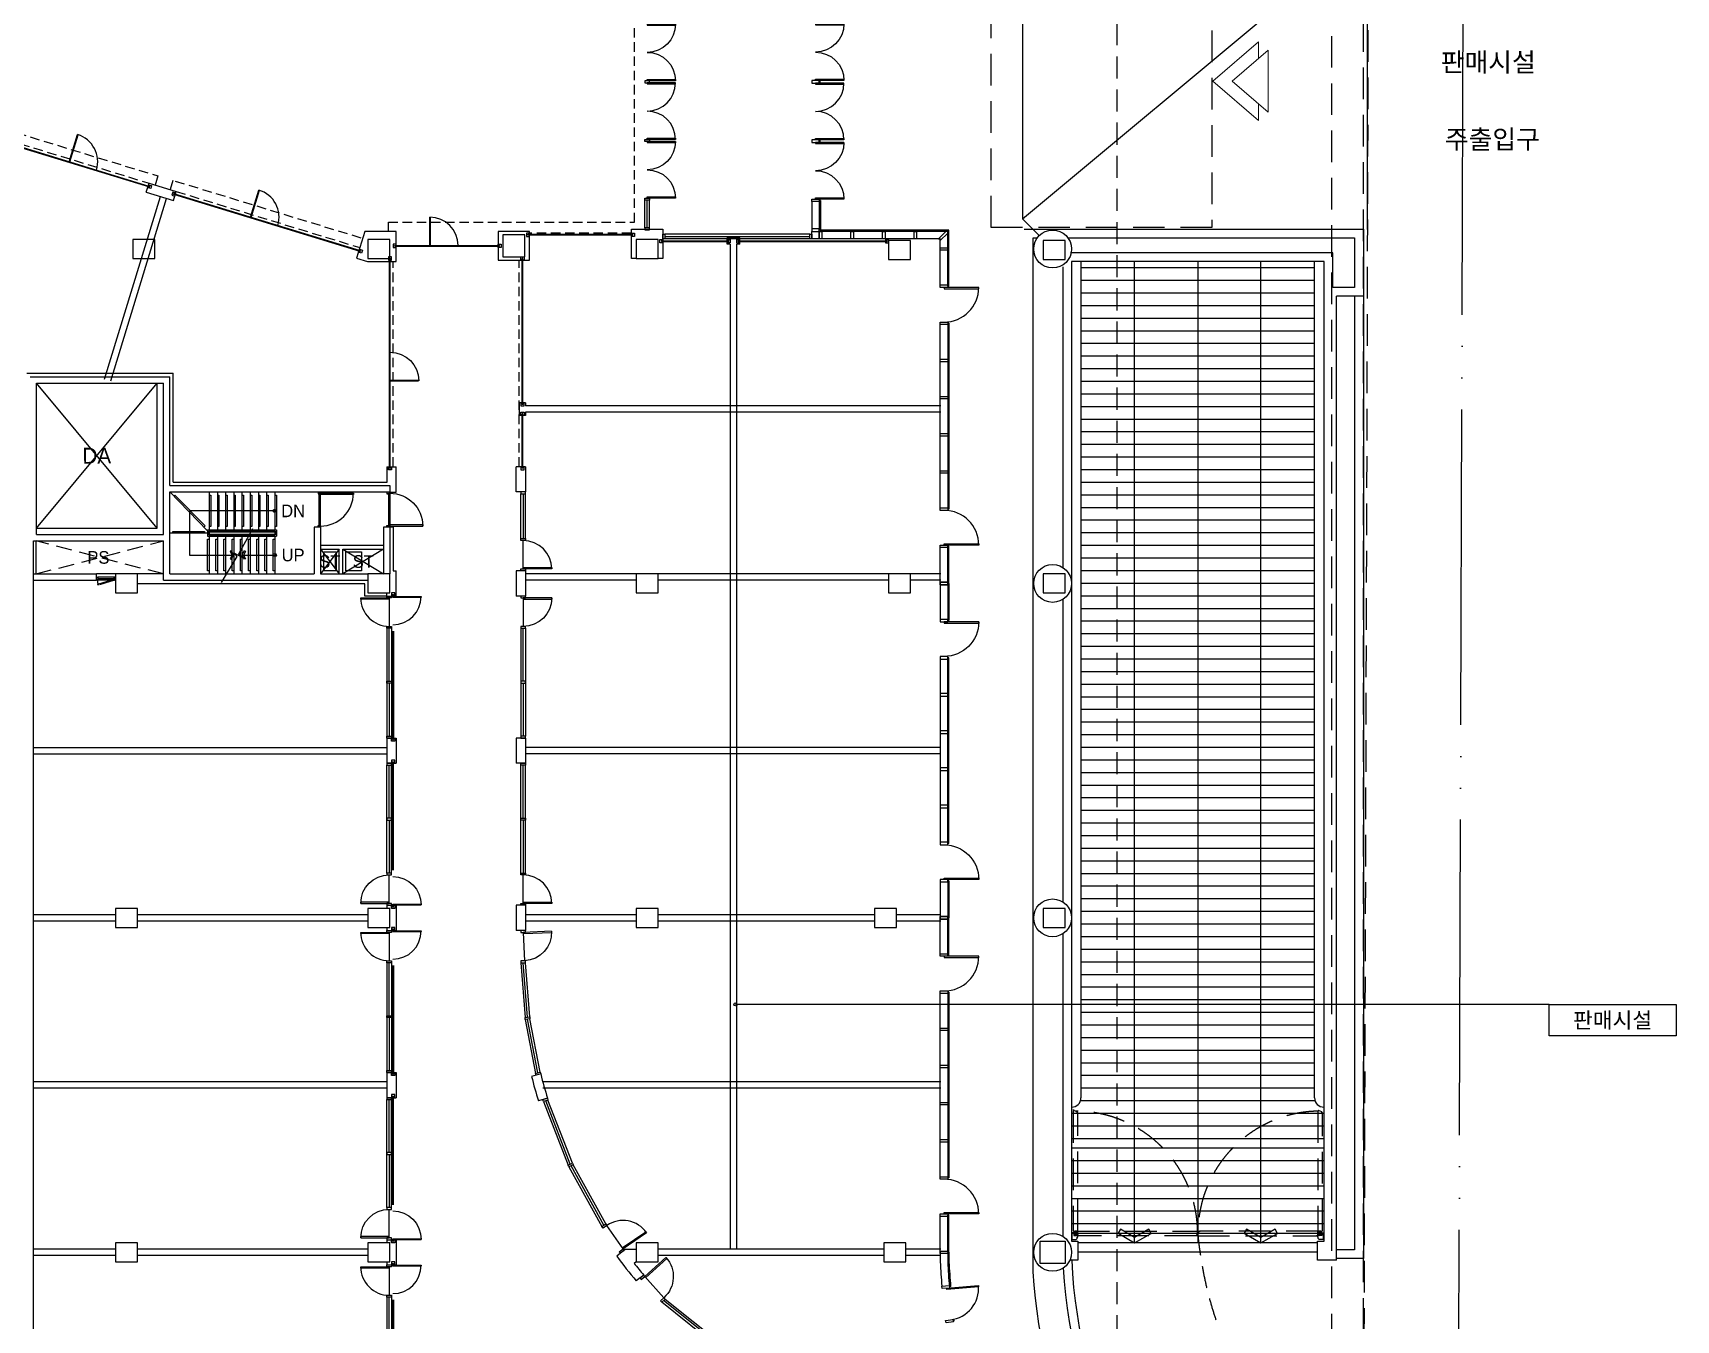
# Model space of a CAD drawing. Header units: millimetres. Extents: x -7616 to 421613, y 91067 to 341353.
# Drawn here: x 369531 to 421606, y 189819 to 230618 of the extents above; entities that cross this region are included whole.
import ezdxf
from ezdxf.enums import TextEntityAlignment as Align

# ---------------------------------------------------------------- set-up
doc = ezdxf.new("R2010")
doc.units = ezdxf.units.MM
doc.header["$LTSCALE"] = 500
doc.header["$MEASUREMENT"] = 0
for name, pattern in [('CEN-2', [26, 20, -2, 0, -2, 0, -2]), ('H0', [0.3, 0.2, -0.1]), ('HIDDEN', [2, 1, -1]), ('HOON1', [3, 2, -1])]:
    doc.linetypes.add(name, pattern=pattern)
doc.layers.get('0').update_dxf_attribs({"linetype": 'CONTINUOUS'})
for name, color, linetype in [('e-plan', 9, 'CONTINUOUS'), ('e-room-box', 7, 'CONTINUOUS'), ('e-text', 6, 'CONTINUOUS')]:
    doc.layers.add(name, color=color, linetype=linetype)
doc.styles.add('돋움', font='Dotum.ttf')

# ---------------------------------------------------------------- blocks, each defined once
blk = doc.blocks.new('A$C7F1D75F0')
at = {"layer": 'e-plan'}
for p, q in [((0, 1150), (899, 1150)), ((0, 1150), (0, 1130)), ((0, 1130), (899, 1130)), ((899, 1150), (899, 1130))]:
    blk.add_line(p, q, dxfattribs=at)
blk.add_arc((0, 1150), 900, 270.0001, 0, dxfattribs=at)
blk = doc.blocks.new('1F 기둥 140514')
at = {"layer": 'e-plan', "ltscale": 0.5}
for points in [[(426734, 93400), (427434, 93400), (427434, 94000), (426734, 94000)], [(434184, 93400), (434884, 93400), (434884, 94000), (434184, 94000)], [(442684, 93400), (443384, 93400), (443384, 94000), (442684, 94000)], [(450684, 93370), (451384, 93370), (451384, 93970), (450684, 93970)], [(455584, 93370), (456284, 93370), (456284, 93970), (455584, 93970)], [(426184, 82800), (426884, 82800), (426884, 83400), (426184, 83400)], [(434184, 82800), (434884, 82800), (434884, 83400), (434184, 83400)], [(442684, 82800), (443384, 82800), (443384, 83400), (442684, 83400)], [(450684, 82800), (451384, 82800), (451384, 83400), (450684, 83400)], [(455584, 82800), (456284, 82800), (456284, 83400), (455584, 83400)], [(426184, 72200), (426884, 72200), (426884, 72800), (426184, 72800)], [(434184, 72200), (434884, 72200), (434884, 72800), (434184, 72800)], [(442684, 72200), (443384, 72200), (443384, 72800), (442684, 72800)], [(450234, 72200), (450934, 72200), (450934, 72800), (450234, 72800)], [(455584, 72200), (456284, 72200), (456284, 72800), (455584, 72800)], [(426184, 61600), (426884, 61600), (426884, 62200), (426184, 62200)], [(434184, 61600), (434884, 61600), (434884, 62200), (434184, 62200)], [(442684, 61600), (443384, 61600), (443384, 62200), (442684, 62200)], [(450534, 61600), (451234, 61600), (451234, 62200), (450534, 62200)], [(455484, 62250), (456284, 62250), (456284, 61550), (455484, 61550)]]:
    blk.add_lwpolyline(points, close=True, dxfattribs=at)
blk = doc.blocks.new('A$C633402C3')
at = {"layer": 'e-plan'}
blk.add_line((338405, 130836), (337555, 130836), dxfattribs=at)
for points in [[(338537, 132956), (338536, 142405)], [(327655, 132966), (338405, 132966), (338405, 100336), (337555, 100336)], [(329043, 132686), (338125, 132686), (338125, 131116), (337435, 131116)], [(338125, 130836), (338125, 100616), (337555, 100616)]]:
    blk.add_lwpolyline(points, dxfattribs=at)
for points in [[(328893, 100039, 0.214174), (334963, 88399), (334963, 87223), (333528, 88353, -0.196272), (327938, 99912), (327935, 132686), (328068, 132686)], [(329160, 100286, 0.220249), (335243, 88535), (335243, 86646), (333343, 88143)]]:
    blk.add_lwpolyline(points, format="xyb", dxfattribs=at)
blk = doc.blocks.new('frame')
blk.add_lwpolyline([(15, 115), (0, 115), (0, -115), (15, -115)], close=True)
blk.add_lwpolyline([(15, -105), (145, -105), (175, -75), (175, -25), (195, -25), (195, 25), (195, 25), (145, 25), (145, 75), (115, 105), (15, 105)])
blk = doc.blocks.new('hinge')
at = {"layer": 'e-plan'}
for p, q in [((-50, 35), (-35, 50)), ((-50, -10), (-50, 35)), ((-35, 50), (80, 50)), ((50, 20), (80, 20)), ((50, 0), (50, 20)), ((50, 0), (50, -66)), ((-50, 0), (-50, -66)), ((-50, -66), (50, -66))]:
    blk.add_line(p, q, dxfattribs=at)
at = {"layer": 'e-plan', "linetype": 'HIDDEN', "ltscale": 20}
for radius in [40, 25]:
    blk.add_circle((0, 0), radius, dxfattribs=at)
at = {"layer": 'e-plan', "linetype": 'Continuous'}
for radius in [20, 18]:
    blk.add_circle((0, 0), radius, dxfattribs=at)
blk = doc.blocks.new('A$C43176598')
at = {"layer": 'e-plan', "linetype": 'HOON1'}
for points in [[(-80, 3900), (-50, 3900), (-50, 3814), (50, 3814), (50, 3915), (35, 3930), (-80, 3930), (-80, 3950), (-3828, 3950), (-3828, 3930), (-3858, 3930), (-3893, 3830), (-3893, 3813), (-3873, 3813), (-3873, 3804), (-95, 3804), (-95, 3824), (-80, 3824)], [(50, -3814), (-50, -3814), (-50, -3900), (-80, -3900), (-80, -3824), (-95, -3824), (-95, -3804), (-3828, -3804), (-3828, -3824), (-3858, -3824), (-3858, -3830), (-3893, -3930), (-3893, -3935), (-3924, -3935), (-3924, -3941), (-3873, -3941), (-3873, -3950), (-80, -3950), (-80, -3930), (35, -3930), (50, -3915)]]:
    blk.add_lwpolyline(points, close=True, dxfattribs=at)
for points in [[(-70, 52), (-50, 52), (-50, 22), (50, -12), (61, -12), (61, -44), (67, -44), (67, 8), (76, 8), (76, 3785), (56, 3785), (56, 3800), (-70, 3800), (-70, 52)], [(-70, -8), (-61, -8), (-61, 44), (-55, 44), (-55, 12), (-50, 12), (50, -22), (56, -22), (56, -52), (76, -52), (76, -3785), (56, -3785), (56, -3800), (-70, -3800), (-70, -8)]]:
    blk.add_lwpolyline(points, dxfattribs=at)
for centre, start, end in [((0, 3880), 180.9944, 270), ((0, -3880), 90, 180)]:
    blk.add_arc(centre, 3875, start, end, dxfattribs=at)
at = {"layer": 'e-plan', "linetype": 'HOON1', "xscale": -1, "rotation": 90}
for name, p in [('hinge', (0, 3880)), ('frame', (91, 3995))]:
    blk.add_blockref(name, p, dxfattribs=at)
at = {"layer": 'e-plan', "linetype": 'HOON1', "rotation": 90}
for name, p in [('hinge', (0, -3880)), ('frame', (91, -3995))]:
    blk.add_blockref(name, p, dxfattribs=at)
blk = doc.blocks.new('01420star03')
at = {"layer": 'e-plan'}
blk.add_lwpolyline([(0, -0.58), (1.75, 0.43), (1.5, 0.86), (0, 0), (-1.5, 0.86), (-1.75, 0.43)], close=True, dxfattribs=at)
blk = doc.blocks.new('A$C490C4C58')
at = {"layer": 'e-plan', "lineweight": 0}
for p, q in [((-150, 361), (-150, 625)), ((-150, -625), (-150, -361))]:
    blk.add_line(p, q, dxfattribs=at)
blk.add_lwpolyline([(-150, -625), (-872, 0), (-150, 625)], dxfattribs=at)
blk.add_lwpolyline([(0, 491), (0, -491), (-566, 0)], close=True, dxfattribs=at)
blk = doc.blocks.new('A$C6B9375F1')
at = {"layer": 'e-plan'}
blk.add_lwpolyline([(-30, 195), (-30, 155), (10, 155), (10, -80), (-70, -80), (-70, 155), (-30, 155)], dxfattribs=at)
blk = doc.blocks.new('A$C5A7C5F53')
at = {"layer": 'e-plan', "ltscale": 0.5}
for p, q in [((-80, 9492), (-80, 10630)), ((-80, 2426), (-80, 8234)), ((-80, 30), (-80, 1168))]:
    blk.add_line(p, q, dxfattribs=at)
at = {"layer": 'e-plan'}
for p, q in [((155, 9452), (155, 10630)), ((195, 9452), (195, 10630)), ((155, 8274), (155, 2386)), ((195, 8274), (195, 2386)), ((155, 30), (155, 1208)), ((195, 30), (195, 1208))]:
    blk.add_line(p, q, dxfattribs=at)
for points in [[(40, 9412), (40, 9372), (1138, 9372), (1138, 9412)], [(40, 1248), (40, 1288), (1138, 1288), (1138, 1248)]]:
    blk.add_lwpolyline(points, close=True, dxfattribs=at)
for centre, start, end in [((40, 9412), 270, 0), ((40, 1248), 360, 90)]:
    blk.add_arc(centre, 1098, start, end, dxfattribs=at)
at = {"layer": 'e-plan', "ltscale": 0.5, "rotation": 270}
for p in [(0, 10600), (0, 9422), (0, 8244), (0, 7067), (0, 5889), (0, 4711), (0, 3533), (0, 2356), (0, 1178), (0, 0)]:
    blk.add_blockref('A$C6B9375F1', p, dxfattribs=at)
blk = doc.blocks.new('A$C66941DA5')
at = {"layer": 'e-plan'}
blk.add_line((-900, 0), (0, 0), dxfattribs=at)
blk.add_lwpolyline([(-900, 0), (-860, 0), (-860, -900), (-900, -900)], close=True, dxfattribs=at)
blk.add_arc((-900, 0), 900, 270, 360, dxfattribs=at)
blk = doc.blocks.new('A$C0E353BC9')
at = {"layer": 'e-plan'}
for p, q in [((-200, 9180), (-200, 5760)), ((-125, 7500), (-125, 9180)), ((-50, 9180), (-50, 5760)), ((-125, 7440), (-125, 5760)), ((-200, 5700), (-200, 4900)), ((-200, 5700), (100, 5700)), ((100, 5700), (100, 4900)), ((-200, 4900), (100, 4900)), ((-200, 1420), (-200, 4840)), ((-125, 3160), (-125, 4840)), ((-50, 1420), (-50, 4840)), ((-125, 3100), (-125, 1420)), ((-200, 400), (-200, 300)), ((-200, 400), (100, 400)), ((100, 400), (100, -400)), ((-200, -300), (-200, -400)), ((-200, -400), (100, -400))]:
    blk.add_line(p, q, dxfattribs=at)
at = {"layer": 'e-plan', "ltscale": 0.5}
for points in [[(-50, 10200), (-50, 10140), (-200, 10140), (-200, 10200)], [(-50, 9240), (-50, 9180), (-200, 9180), (-200, 9240)], [(-50, 7500), (-50, 7440), (-200, 7440), (-200, 7500)], [(-50, 5760), (-50, 5700), (-200, 5700), (-200, 5760)], [(-50, 4840), (-50, 4900), (-200, 4900), (-200, 4840)], [(-50, 3100), (-50, 3160), (-200, 3160), (-200, 3100)], [(-50, 1360), (-50, 1420), (-200, 1420), (-200, 1360)], [(-50, 400), (-50, 460), (-200, 460), (-200, 400)]]:
    blk.add_lwpolyline(points, close=True, dxfattribs=at)
at = {"layer": 'e-plan', "rotation": 270.0000239056621}
blk.add_blockref('A$C66941DA5', (-125, 9240), dxfattribs=at)
at = {"layer": 'e-plan', "xscale": -1, "rotation": 269.9999760943379}
blk.add_blockref('A$C66941DA5', (-125, 1360), dxfattribs=at)
blk = doc.blocks.new('A$C20BE1455')
at = {"layer": 'e-plan'}
for points in [[(200, 1800), (200, 1760), (1100, 1760), (1100, 1800)], [(200, 0), (200, 40), (1100, 40), (1100, 0)]]:
    blk.add_lwpolyline(points, close=True, dxfattribs=at)
for centre, start, end in [((200, 1800), 270, 0), ((200, 0), 0, 90)]:
    blk.add_arc(centre, 900, start, end, dxfattribs=at)
blk = doc.blocks.new('fsd1100-80')
at = {"layer": 'e-plan'}
for p, q in [((1070, 0), (30, 0)), ((1055, -45), (45, -45))]:
    blk.add_line(p, q, dxfattribs=at)
blk.add_lwpolyline([(30, 1040), (75, 1040), (75, 1030), (75, 20), (75, 0), (30, 0)], close=True, dxfattribs=at)
for points in [[(0, 0), (0, -80), (45, -80), (45, -45), (30, -45), (30, 0), (0, 0)], [(1100, 0), (1100, -80), (1055, -80), (1055, -45), (1070, -45), (1070, 0), (1100, 0)]]:
    blk.add_lwpolyline(points, dxfattribs=at)
blk.add_arc((30, 0), 1040, 0, 90, dxfattribs=at)
blk = doc.blocks.new('A$C5A682445')
at = {"layer": 'e-plan', "linetype": 'CEN-2'}
blk.add_lwpolyline([(-343809, -111602), (-96696, -114499), (-95833, -114798), (-95367, -115584), (-95446, -166137), (-517, -166635), (-517, -166635), (0, 0), (0, 0), (0, 0), (-297528, 10)], dxfattribs=at)
at = {"layer": 'e-plan', "linetype": 'HOON1'}
blk.add_lwpolyline([(-3517, -166619), (-3000, 0), (-3000, 0), (-3000, 0)], dxfattribs=at)
blk = doc.blocks.new('asd600')
at = {"layer": 'e-plan'}
for p, q in [((30, 0), (570, 0)), ((45, -45), (555, -45)), ((45, -100), (555, -100))]:
    blk.add_line(p, q, dxfattribs=at)
at = {"layer": 'e-plan', "linetype": 'HIDDEN'}
blk.add_lwpolyline([(546, 158), (559, 120), (44, -37), (30, 0), (546, 158)], dxfattribs=at)
at = {"layer": 'e-plan'}
for points in [[(0, 0), (0, -100), (30, -100), (30, -100), (45, -100), (45, -45), (30, -45), (30, 0)], [(600, 0), (600, -100), (570, -100), (570, -100), (555, -100), (555, -45), (570, -45), (570, 0)]]:
    blk.add_lwpolyline(points, close=True, dxfattribs=at)
at = {"layer": 'e-plan', "linetype": 'HIDDEN'}
blk.add_arc((30, 0), 540, 0, 17.0611, dxfattribs=at)
blk = doc.blocks.new('A$C2A8C388E')
at = {"layer": 'e-plan'}
blk.add_lwpolyline([(0, 57), (235, 292), (292, 292), (292, 235), (57, 0), (57, 57)], close=True, dxfattribs=at)
blk = doc.blocks.new('fsd1100-100')
at = {"layer": 'e-plan'}
for p, q in [((1070, 0), (30, 0)), ((1055, -45), (45, -45))]:
    blk.add_line(p, q, dxfattribs=at)
blk.add_lwpolyline([(30, 1040), (70, 1040), (70, 1030), (70, 20), (70, 0), (30, 0)], close=True, dxfattribs=at)
for points in [[(0, 0), (0, -100), (45, -100), (45, -45), (30, -45), (30, 0), (0, 0)], [(1100, 0), (1100, -100), (1055, -100), (1055, -45), (1070, -45), (1070, 0), (1100, 0)]]:
    blk.add_lwpolyline(points, dxfattribs=at)
blk.add_arc((30, 0), 1040, 0, 90, dxfattribs=at)

msp = doc.modelspace()

# ---------------------------------------------------------------- linework, layer by layer
at = {"layer": 'e-plan'}
for p, q in [((400894, 224721), (411697, 233738)), ((400894, 233415), (400894, 224721)), ((369183, 226971), (373230, 225734)), ((369189, 226990), (373235, 225753)), ((373126, 225567), (373214, 225853)), ((373126, 225567), (373987, 225303)), ((373214, 225853), (374075, 225590)), ((373987, 225303), (374075, 225590)), ((379908, 223692), (373995, 225500)), ((379914, 223711), (374000, 225519)), ((371806, 219647), (373574, 225430)), ((371998, 219589), (373765, 225371)), ((388922, 224438), (388922, 225318)), ((388997, 224438), (388997, 225318)), ((389072, 224438), (389072, 225318)), ((394215, 225268), (394215, 224403)), ((394450, 225309), (394450, 224363)), ((394490, 225309), (394490, 224363)), ((401423, 224192), (400894, 224721)), ((388547, 224228), (385222, 224228)), ((388547, 224208), (385222, 224208)), ((389447, 224028), (391582, 224028)), ((389447, 224008), (391582, 224008)), ((394155, 224238), (389557, 224238)), ((389557, 224163), (394155, 224163)), ((394155, 224088), (389557, 224088)), ((391932, 224118), (391532, 224118)), ((391532, 223918), (391532, 224118)), ((391882, 224028), (396597, 224028)), ((391882, 224008), (396597, 224008)), ((391932, 223918), (391932, 224118)), ((398562, 224363), (394490, 224363)), ((398522, 224323), (394490, 224323)), ((398287, 224088), (394530, 224088)), ((398287, 223748), (398287, 224088)), ((398522, 223748), (398522, 224323)), ((398562, 223748), (398562, 224363)), ((380837, 216818), (380837, 223468)), ((380857, 216818), (380857, 223468)), ((380997, 223878), (384322, 223878)), ((380997, 223858), (384322, 223858)), ((385037, 218843), (385037, 223468)), ((385057, 218843), (385057, 223468)), ((391632, 223918), (391532, 223918)), ((391632, 223918), (391632, 192068)), ((391832, 223918), (391832, 192068)), ((391932, 223918), (391832, 223918)), ((402746, 223368), (402746, 196868)), ((410146, 223168), (402746, 223168)), ((406446, 223368), (406446, 192268)), ((410146, 196868), (410146, 223368)), ((410146, 222768), (402746, 222768)), ((410146, 222368), (402746, 222368)), ((410146, 221968), (402746, 221968)), ((410146, 221568), (402746, 221568)), ((410146, 221168), (402746, 221168)), ((410146, 220768), (402746, 220768)), ((410146, 220368), (402746, 220368)), ((369337, 219828), (373977, 219828)), ((373977, 216378), (373977, 219828)), ((410146, 219968), (402746, 219968)), ((369647, 214918), (373467, 219518)), ((373467, 214918), (369647, 219518)), ((410146, 219568), (402746, 219568)), ((385147, 218893), (384947, 218893)), ((384947, 218893), (384947, 218493)), ((385147, 218893), (385147, 218793)), ((398307, 218793), (385147, 218793)), ((410146, 219168), (402746, 219168)), ((410146, 218768), (402746, 218768)), ((385147, 218493), (384947, 218493)), ((385037, 216818), (385037, 218543)), ((385057, 216818), (385057, 218543)), ((398307, 218593), (385147, 218593)), ((385147, 218593), (385147, 218493)), ((410146, 218368), (402746, 218368)), ((410146, 217968), (402746, 217968)), ((410146, 217568), (402746, 217568)), ((410146, 217168), (402746, 217168)), ((380747, 216868), (380747, 216368)), ((380747, 216868), (381047, 216868)), ((381047, 216058), (381047, 216868)), ((384847, 216068), (384847, 216868)), ((385147, 216868), (384847, 216868)), ((385147, 216868), (385147, 216068)), ((410146, 216768), (402746, 216768)), ((373867, 216268), (380847, 216268)), ((373977, 216378), (380747, 216378)), ((380847, 216268), (380847, 216068)), ((410146, 216368), (402746, 216368)), ((373867, 216068), (380847, 216068)), ((373867, 213468), (373867, 216068)), ((375067, 214837), (373867, 216068)), ((375117, 216068), (375117, 214868)), ((375377, 216068), (375377, 214868)), ((375637, 216068), (375637, 214868)), ((375897, 216068), (375897, 214868)), ((376157, 216068), (376157, 214868)), ((376417, 216068), (376417, 214868)), ((376677, 216068), (376677, 214868)), ((376937, 216068), (376937, 214868)), ((377197, 216068), (377197, 214868)), ((380847, 216058), (381047, 216058)), ((385147, 216068), (384847, 216068)), ((384997, 214588), (384997, 216008)), ((385072, 216008), (385072, 214588)), ((385147, 214588), (385147, 216008)), ((410146, 215968), (402746, 215968)), ((410146, 215568), (402746, 215568)), ((410146, 215168), (402746, 215168)), ((373867, 214768), (375067, 214768)), ((375067, 214868), (375067, 214668)), ((375067, 214868), (377247, 214868)), ((375067, 214668), (377247, 214668)), ((375107, 214828), (375107, 214708)), ((375107, 214828), (377207, 214828)), ((375117, 214786), (375107, 214796)), ((375107, 214768), (375117, 214768)), ((375107, 214708), (377207, 214708)), ((375117, 214828), (375117, 214803)), ((375117, 214803), (375117, 214733)), ((375117, 214803), (377197, 214803)), ((375117, 214733), (377197, 214733)), ((375117, 214733), (375117, 214708)), ((375117, 214668), (375117, 213468)), ((375377, 214828), (375377, 214803)), ((375377, 214733), (375377, 214708)), ((375377, 214668), (375377, 213468)), ((375637, 214828), (375637, 214803)), ((375637, 214733), (375637, 214708)), ((375637, 214668), (375637, 213468)), ((375897, 214828), (375897, 214803)), ((375897, 214733), (375897, 214708)), ((375897, 214668), (375897, 213468)), ((376157, 214828), (376157, 214803)), ((376157, 214733), (376157, 214708)), ((376157, 214668), (376157, 213468)), ((376417, 214828), (376417, 214803)), ((376417, 214733), (376417, 214708)), ((376417, 214668), (376417, 213468)), ((376677, 214828), (376677, 214803)), ((376677, 214733), (376677, 214708)), ((376677, 214668), (376677, 213468)), ((376937, 214828), (376937, 214803)), ((376937, 214733), (376937, 214708)), ((376937, 214668), (376937, 213468)), ((377197, 214828), (377197, 214803)), ((377197, 214803), (377197, 214733)), ((377197, 214733), (377197, 214708)), ((377197, 214668), (377197, 213468)), ((377207, 214828), (377207, 214708)), ((377247, 214868), (377247, 214668)), ((378447, 214948), (378447, 213468)), ((378647, 214948), (378447, 214948)), ((378647, 214948), (378647, 213468)), ((380647, 214948), (380647, 213468)), ((380847, 214948), (380647, 214948)), ((380847, 214958), (380947, 214958)), ((380847, 214948), (380847, 213468)), ((380947, 214958), (380947, 213568)), ((410146, 214768), (402746, 214768)), ((369632, 213468), (369632, 214518)), ((373667, 213268), (373667, 214518)), ((378647, 214378), (380647, 214378)), ((378647, 214258), (379237, 214258)), ((378647, 214258), (379237, 213468)), ((379237, 214258), (378647, 213468)), ((379237, 213468), (379237, 214258)), ((379357, 213468), (379357, 214258)), ((379357, 214258), (380647, 214258)), ((379357, 214258), (380647, 213468)), ((380647, 214258), (379357, 213468)), ((410146, 214368), (402746, 214368)), ((380947, 213568), (381047, 213568)), ((381047, 212768), (381047, 213568)), ((384847, 213568), (384847, 212768)), ((385147, 213568), (384847, 213568)), ((385147, 213568), (385147, 212768)), ((410146, 213968), (402746, 213968)), ((410146, 213568), (402746, 213568)), ((369547, 213468), (371547, 213468)), ((369547, 213268), (371547, 213268)), ((372147, 213468), (371547, 213468)), ((371547, 213268), (371547, 213468)), ((373667, 213468), (372847, 213468)), ((373667, 213268), (380147, 213268)), ((373867, 213468), (378447, 213468)), ((378647, 213468), (380147, 213468)), ((388647, 213468), (385147, 213468)), ((388647, 213268), (385147, 213268)), ((396647, 213468), (389347, 213468)), ((396647, 213268), (389347, 213268)), ((398307, 213468), (397347, 213468)), ((398307, 213268), (397347, 213268)), ((410146, 213168), (402746, 213168)), ((380747, 212768), (380747, 212868)), ((380747, 212768), (381047, 212768)), ((380937, 212818), (380937, 212758)), ((380957, 212818), (380957, 212758)), ((385147, 212768), (384847, 212768)), ((410146, 212768), (402746, 212768)), ((410146, 212368), (402746, 212368)), ((410146, 211968), (402746, 211968)), ((380937, 211658), (380937, 208218)), ((380957, 211658), (380957, 208218)), ((410146, 211568), (402746, 211568)), ((410146, 211168), (402746, 211168)), ((410146, 210768), (402746, 210768)), ((410146, 210368), (402746, 210368)), ((410146, 209968), (402746, 209968)), ((410146, 209568), (402746, 209568)), ((410146, 209168), (402746, 209168)), ((410146, 208768), (402746, 208768)), ((410146, 208368), (402746, 208368)), ((369547, 207968), (380747, 207968)), ((398307, 207968), (385147, 207968)), ((410146, 207968), (402746, 207968)), ((369547, 207768), (380747, 207768)), ((380937, 204078), (380937, 207518)), ((380957, 204078), (380957, 207518)), ((398307, 207768), (385147, 207768)), ((410146, 207568), (402746, 207568)), ((410146, 207168), (402746, 207168)), ((410146, 206768), (402746, 206768)), ((410146, 206368), (402746, 206368)), ((410146, 205968), (402746, 205968)), ((410146, 205568), (402746, 205568)), ((410146, 205168), (402746, 205168)), ((410146, 204768), (402746, 204768)), ((410146, 204368), (402746, 204368)), ((410146, 203968), (402746, 203968)), ((410146, 203568), (402746, 203568)), ((410146, 203168), (402746, 203168)), ((372147, 202668), (369547, 202668)), ((380147, 202668), (372847, 202668)), ((380937, 202918), (380937, 202978)), ((380957, 202918), (380957, 202978)), ((385147, 202868), (385147, 202268)), ((388647, 202668), (385147, 202668)), ((396197, 202668), (389347, 202668)), ((398307, 202668), (396897, 202668)), ((410146, 202768), (402746, 202768)), ((372147, 202468), (369547, 202468)), ((380147, 202468), (372847, 202468)), ((380937, 202218), (380937, 202158)), ((380957, 202218), (380957, 202158)), ((388647, 202468), (385147, 202468)), ((396197, 202468), (389347, 202468)), ((398307, 202468), (396897, 202468)), ((410146, 202368), (402746, 202368)), ((410146, 201968), (402746, 201968)), ((410146, 201568), (402746, 201568)), ((380937, 201058), (380937, 197618)), ((380957, 201058), (380957, 197618)), ((384997, 201148), (385128, 199410)), ((385202, 199420), (385072, 201148)), ((385276, 199430), (385147, 201148)), ((410146, 201168), (402746, 201168)), ((410146, 200768), (402746, 200768)), ((410146, 200368), (402746, 200368)), ((410146, 199968), (402746, 199968)), ((410146, 199568), (402746, 199568)), ((385136, 199350), (385463, 197638)), ((385536, 197658), (385210, 199360)), ((385608, 197679), (385284, 199371)), ((410146, 199168), (402746, 199168)), ((410146, 198768), (402746, 198768)), ((410146, 198368), (402746, 198368)), ((410146, 197968), (402746, 197968)), ((380747, 197368), (369547, 197368)), ((398307, 197368), (385690, 197368)), ((410146, 197568), (402746, 197568)), ((380747, 197168), (369547, 197168)), ((380937, 193478), (380937, 196918)), ((380957, 193478), (380957, 196918)), ((398307, 197168), (385690, 197168)), ((410146, 197168), (402746, 197168)), ((385711, 196752), (386491, 194733)), ((386559, 194765), (385783, 196772)), ((386627, 194796), (385855, 196792)), ((410447, 196368), (402447, 196368)), ((410146, 196768), (402729, 196768)), ((410447, 196568), (410446, 196568)), ((410447, 195968), (402447, 195968)), ((410447, 195568), (402447, 195568)), ((410447, 195268), (402447, 195268)), ((410447, 194868), (402447, 194868)), ((386517, 194679), (387566, 192785)), ((387628, 192828), (386585, 194710)), ((387690, 192870), (386653, 194742)), ((410447, 194468), (402447, 194468)), ((410447, 194068), (402447, 194068)), ((410447, 193668), (402447, 193668)), ((410447, 193268), (402447, 193268)), ((410447, 192868), (402447, 192868)), ((380937, 192318), (380937, 192378)), ((380957, 192318), (380957, 192378)), ((410447, 192568), (402447, 192568)), ((410246, 192268), (402647, 192268)), ((372147, 192068), (369547, 192068)), ((372147, 191868), (369547, 191868)), ((380147, 192068), (372847, 192068)), ((380147, 191868), (372847, 191868)), ((388316, 192068), (388034, 191845)), ((388316, 192068), (388647, 192068)), ((388647, 191668), (388585, 191619)), ((396497, 192068), (389347, 192068)), ((396497, 191868), (389347, 191868)), ((398307, 192068), (397197, 192068)), ((398307, 191868), (397197, 191868)), ((398287, 191968), (398287, 191663)), ((398522, 191968), (398522, 191663)), ((398562, 191968), (398562, 191663)), ((410246, 191968), (402647, 191968)), ((380937, 191618), (380937, 191558)), ((380957, 191618), (380957, 191558)), ((388889, 191246), (388653, 191060)), ((380747, 190548), (380747, 187128)), ((380822, 188868), (380822, 190548)), ((380897, 190548), (380897, 187128)), ((380937, 190458), (380937, 187018)), ((380957, 190458), (380957, 187018)), ((391252, 188956), (389458, 190386)), ((391298, 189015), (389514, 190436)), ((389569, 190486), (391345, 189073))]:
    msp.add_line(p, q, dxfattribs=at)
at = {"layer": 'e-plan', "linetype": 'HOON1', "ltscale": 0.3}
for p, q in [((365249, 228289), (373214, 225853)), ((374075, 225590), (379892, 223812)), ((388497, 224268), (385272, 224268)), ((384947, 216868), (384947, 223418)), ((380947, 216868), (380947, 223368))]:
    msp.add_line(p, q, dxfattribs=at)
at = {"layer": 'e-plan', "ltscale": 0.5}
for p, q in [((369447, 219718), (373867, 219718)), ((369647, 219518), (373667, 219518)), ((369647, 214718), (369647, 219518)), ((373467, 214918), (373467, 219518)), ((373667, 214718), (373667, 219518)), ((373867, 216268), (373867, 219718)), ((369647, 214918), (373467, 214918)), ((369647, 214718), (373667, 214718)), ((369547, 170387), (369547, 214518)), ((369547, 214518), (373667, 214518)), ((385624, 197621), (385335, 197540)), ((385839, 196850), (385550, 196769))]:
    msp.add_line(p, q, dxfattribs=at)
at = {"layer": 'e-plan', "linetype": 'HOON1', "ltscale": 0.5}
for p, q in [((369632, 213468), (373667, 214518)), ((373667, 213468), (369632, 214518))]:
    msp.add_line(p, q, dxfattribs=at)
at = {"layer": 'e-plan', "linetype": 'HOON1', "ltscale": 0.7}
msp.add_lwpolyline([(403897, 178773), (403897, 247468), (357097, 247468), (357097, 257318), (169397, 257318), (169397, 247468), (135215, 247468)], dxfattribs=at)
at = {"layer": 'e-plan', "linetype": 'HOON1'}
msp.add_lwpolyline([(322797, 93768), (410847, 93768), (410847, 180518), (411697, 180518), (411697, 254918), (345747, 254918), (345747, 256818), (328747, 256818), (328747, 254918), (180497, 254918), (180497, 256818), (163497, 256818), (163497, 254918), (117061, 254918), (96746, 223754), (79283, 184113), (75797, 163222), (75797, 149818), (192597, 149818), (192597, 147568), (322797, 147568), (322797, 93768)], dxfattribs=at)
for points in [[(323797, 94768), (409847, 94768), (409847, 181518), (410697, 181518), (410697, 253918), (344747, 253918), (344747, 255818), (329747, 255818), (329747, 253918), (179497, 253918), (179497, 255818), (164497, 255818), (164497, 253918), (117603, 253918), (97628, 223277), (80248, 183824), (76797, 163139), (76797, 150818), (193597, 150818), (193597, 148568), (323797, 148568)], [(399897, 233688), (406897, 233688), (406897, 224448), (399897, 224448)]]:
    msp.add_lwpolyline(points, close=True, dxfattribs=at)
at = {"layer": 'e-plan', "linetype": 'HOON1', "ltscale": 0.3}
for points in [[(380797, 224318), (380797, 224618), (388597, 224618), (388597, 233518), (380797, 233518), (380797, 233818)], [(365058, 228347), (365145, 228634), (373493, 226082), (373405, 225795)], [(379934, 224113), (373971, 225936), (373883, 225649)]]:
    msp.add_lwpolyline(points, dxfattribs=at)
at = {"layer": 'e-plan'}
for points in [[(388922, 229098), (388922, 229038), (389072, 229038), (389072, 229098)], [(388922, 227178), (388922, 227238), (389072, 227238), (389072, 227178)], [(373266, 225681), (373170, 225710), (373180, 225743), (373228, 225729), (373237, 225758), (373189, 225772), (373199, 225806), (373295, 225776)], [(373935, 225476), (374031, 225447), (374041, 225480), (373993, 225495), (374002, 225524), (374050, 225509), (374060, 225542), (373964, 225572)], [(388922, 225318), (388922, 225378), (389072, 225378), (389072, 225318)], [(381047, 224318), (380047, 224318), (379789, 223473), (380132, 223368), (381047, 223368)], [(384272, 223418), (385272, 223418), (385272, 224318), (384272, 224318)], [(384422, 223518), (385122, 223518), (385122, 224218), (384422, 224218)], [(385172, 224233), (385172, 224233), (385172, 224203), (385172, 224203), (385172, 224168), (385272, 224168), (385272, 224203), (385222, 224203), (385222, 224233), (385272, 224233), (385272, 224268), (385172, 224268)], [(388597, 224233), (388597, 224233), (388597, 224203), (388597, 224203), (388597, 224168), (388497, 224168), (388497, 224203), (388547, 224203), (388547, 224233), (388497, 224233), (388497, 224268), (388597, 224268)], [(388922, 224438), (388922, 224378), (389072, 224378), (389072, 224438)], [(389397, 224003), (389397, 224003), (389397, 224033), (389397, 224033), (389397, 224068), (389497, 224068), (389497, 224033), (389447, 224033), (389447, 224003), (389497, 224003), (389497, 223968), (389397, 223968)], [(389497, 224238), (389557, 224238), (389557, 224088), (389497, 224088)], [(391632, 224033), (391632, 224033), (391632, 224003), (391632, 224003), (391632, 223968), (391532, 223968), (391532, 224003), (391582, 224003), (391582, 224033), (391532, 224033), (391532, 224068), (391632, 224068)], [(391832, 224033), (391832, 224033), (391832, 224003), (391832, 224003), (391832, 223968), (391932, 223968), (391932, 224003), (391882, 224003), (391882, 224033), (391932, 224033), (391932, 224068), (391832, 224068)], [(394155, 224238), (394215, 224238), (394215, 224088), (394155, 224088)], [(394215, 224323), (394450, 224323), (394450, 224088), (394215, 224088)], [(396647, 224003), (396647, 224003), (396647, 224033), (396647, 224033), (396647, 224068), (396547, 224068), (396547, 224033), (396597, 224033), (396597, 224003), (396547, 224003), (396547, 223968), (396647, 223968)], [(379944, 223639), (379848, 223668), (379858, 223702), (379906, 223687), (379915, 223716), (379867, 223730), (379877, 223764), (379973, 223735)], [(380862, 223518), (380862, 223518), (380832, 223518), (380832, 223518), (380797, 223518), (380797, 223418), (380832, 223418), (380832, 223468), (380862, 223468), (380862, 223418), (380897, 223418), (380897, 223518)], [(380947, 223883), (380947, 223883), (380947, 223853), (380947, 223853), (380947, 223818), (381047, 223818), (381047, 223853), (380997, 223853), (380997, 223883), (381047, 223883), (381047, 223918), (380947, 223918)], [(384372, 223883), (384372, 223883), (384372, 223853), (384372, 223853), (384372, 223818), (384272, 223818), (384272, 223853), (384322, 223853), (384322, 223883), (384272, 223883), (384272, 223918), (384372, 223918)], [(385032, 223518), (385032, 223518), (385062, 223518), (385062, 223518), (385097, 223518), (385097, 223418), (385062, 223418), (385062, 223468), (385032, 223468), (385032, 223418), (384997, 223418), (384997, 223518)], [(385032, 218793), (385032, 218793), (385062, 218793), (385062, 218793), (385097, 218793), (385097, 218893), (385062, 218893), (385062, 218843), (385032, 218843), (385032, 218893), (384997, 218893), (384997, 218793)], [(385032, 218593), (385032, 218593), (385062, 218593), (385062, 218593), (385097, 218593), (385097, 218493), (385062, 218493), (385062, 218543), (385032, 218543), (385032, 218493), (384997, 218493), (384997, 218593)], [(380862, 216768), (380862, 216768), (380832, 216768), (380832, 216768), (380797, 216768), (380797, 216868), (380832, 216868), (380832, 216818), (380862, 216818), (380862, 216868), (380897, 216868), (380897, 216768)], [(385032, 216768), (385032, 216768), (385062, 216768), (385062, 216768), (385097, 216768), (385097, 216868), (385062, 216868), (385062, 216818), (385032, 216818), (385032, 216868), (384997, 216868), (384997, 216768)], [(384997, 216068), (384997, 216008), (385147, 216008), (385147, 216068)], [(384997, 214528), (384997, 214588), (385147, 214588), (385147, 214528)], [(378747, 214168), (379147, 214168), (379147, 213568), (378747, 213568)], [(379447, 214168), (379947, 214168), (379947, 213568), (379447, 213568)], [(384997, 213568), (384997, 213628), (385147, 213628), (385147, 213568)], [(380962, 212868), (380962, 212868), (380932, 212868), (380932, 212868), (380897, 212868), (380897, 212768), (380932, 212768), (380932, 212818), (380962, 212818), (380962, 212768), (380997, 212768), (380997, 212868)], [(380962, 208168), (380962, 208168), (380932, 208168), (380932, 208168), (380897, 208168), (380897, 208268), (380932, 208268), (380932, 208218), (380962, 208218), (380962, 208268), (380997, 208268), (380997, 208168)], [(380962, 207568), (380962, 207568), (380932, 207568), (380932, 207568), (380897, 207568), (380897, 207468), (380932, 207468), (380932, 207518), (380962, 207518), (380962, 207468), (380997, 207468), (380997, 207568)], [(380962, 202868), (380962, 202868), (380932, 202868), (380932, 202868), (380897, 202868), (380897, 202968), (380932, 202968), (380932, 202918), (380962, 202918), (380962, 202968), (380997, 202968), (380997, 202868)], [(380962, 202268), (380962, 202268), (380932, 202268), (380932, 202268), (380897, 202268), (380897, 202168), (380932, 202168), (380932, 202218), (380962, 202218), (380962, 202168), (380997, 202168), (380997, 202268)], [(384997, 202168), (384997, 202108), (385147, 202108), (385147, 202168)], [(384997, 201208), (384997, 201148), (385147, 201148), (385147, 201208)], [(385276, 199430), (385284, 199371), (385136, 199350), (385128, 199410)], [(380962, 197568), (380962, 197568), (380932, 197568), (380932, 197568), (380897, 197568), (380897, 197668), (380932, 197668), (380932, 197618), (380962, 197618), (380962, 197668), (380997, 197668), (380997, 197568)], [(385608, 197679), (385624, 197621), (385480, 197580), (385463, 197638)], [(380962, 196968), (380962, 196968), (380932, 196968), (380932, 196968), (380897, 196968), (380897, 196868), (380932, 196868), (380932, 196918), (380962, 196918), (380962, 196868), (380997, 196868), (380997, 196968)], [(385839, 196850), (385855, 196792), (385711, 196752), (385695, 196810)], [(386627, 194796), (386653, 194742), (386517, 194679), (386491, 194733)], [(387690, 192870), (387724, 192821), (387600, 192736), (387566, 192785)], [(380962, 192268), (380962, 192268), (380932, 192268), (380932, 192268), (380897, 192268), (380897, 192368), (380932, 192368), (380932, 192318), (380962, 192318), (380962, 192368), (380997, 192368), (380997, 192268)], [(380962, 191668), (380962, 191668), (380932, 191668), (380932, 191668), (380897, 191668), (380897, 191568), (380932, 191568), (380932, 191618), (380962, 191618), (380962, 191568), (380997, 191568), (380997, 191668)], [(388233, 192078), (388270, 192031), (388152, 191938), (388115, 191986)], [(380897, 191568), (380897, 191508), (380747, 191508), (380747, 191568)], [(388926, 191199), (388889, 191246), (388771, 191153), (388808, 191106)], [(380897, 190608), (380897, 190548), (380747, 190548), (380747, 190608)], [(398497, 190790), (398494, 190830), (399497, 190916), (399500, 190876)], [(389569, 190486), (389529, 190531), (389418, 190430), (389458, 190386)]]:
    msp.add_lwpolyline(points, close=True, dxfattribs=at)
for points in [[(388647, 223468), (388497, 223468), (388497, 224398), (389497, 224398), (389497, 223468), (389347, 223468)], [(410727, 222548), (410727, 223648), (402413, 223648)], [(402167, 223202), (402167, 213676)], [(410847, 191718), (410245, 191718), (410245, 192318), (410447, 192318), (410447, 223368), (402447, 223368), (402447, 192318), (402647, 192318), (402647, 191718), (402392, 191718)], [(404446, 192268), (404446, 223368)], [(408446, 192268), (408446, 223368)], [(410847, 191718), (410847, 222268)], [(373998, 215933), (374034, 215968), (374988, 214989), (374953, 214954)], [(375117, 215968), (375167, 215968), (375167, 214968), (375117, 214968)], [(375377, 215968), (375427, 215968), (375427, 214968), (375377, 214968)], [(375637, 215968), (375687, 215968), (375687, 214968), (375637, 214968)], [(375897, 215968), (375947, 215968), (375947, 214968), (375897, 214968)], [(376157, 215968), (376207, 215968), (376207, 214968), (376157, 214968)], [(376417, 215968), (376467, 215968), (376467, 214968), (376417, 214968)], [(376677, 215968), (376727, 215968), (376727, 214968), (376677, 214968)], [(376937, 215968), (376987, 215968), (376987, 214968), (376937, 214968)], [(377197, 215968), (377247, 215968), (377247, 214968), (377197, 214968)], [(377197, 215468), (374492, 215468), (374492, 214068), (375897, 214068)], [(373967, 214768), (373967, 214818), (374967, 214818), (374967, 214768)], [(375117, 213568), (375067, 213568), (375067, 214568), (375117, 214568)], [(375377, 213568), (375327, 213568), (375327, 214568), (375377, 214568)], [(375511, 213202), (376007, 214025), (375924, 214131), (376130, 214006), (376057, 214111), (376499, 214913)], [(375637, 213568), (375587, 213568), (375587, 214568), (375637, 214568)], [(375897, 213568), (375847, 213568), (375847, 214568), (375897, 214568)], [(376157, 213568), (376107, 213568), (376107, 214568), (376157, 214568)], [(376417, 213568), (376367, 213568), (376367, 214568), (376417, 214568)], [(376677, 213568), (376627, 213568), (376627, 214568), (376677, 214568)], [(376937, 213568), (376887, 213568), (376887, 214568), (376937, 214568)], [(377197, 213568), (377147, 213568), (377147, 214568), (377197, 214568)], [(375852, 214068), (375786, 213952), (375820, 213933), (375897, 214068), (375820, 214207), (375786, 214184), (375852, 214068)], [(376201, 214068), (376268, 213952), (376234, 213933), (376157, 214068), (376234, 214207), (376268, 214184), (376201, 214068)], [(376157, 214068), (377197, 214068)], [(380747, 212768), (380047, 212768), (380047, 213158), (372847, 213158)], [(402167, 212661), (402167, 203076)], [(402167, 202061), (402167, 192476)]]:
    msp.add_lwpolyline(points, dxfattribs=at)
for centre, radius in [((401847, 223768), 600), ((377197, 215468), 50), ((377197, 214068), 50), ((401847, 213168), 600), ((401847, 202568), 600), ((401847, 191968), 600)]:
    msp.add_circle(centre, radius, dxfattribs=at)
at = {"layer": 'e-plan', "ltscale": 0.5}
for radius, start, end in [(16289, 194.2054, 197.0197), (15989, 194.179, 197.0461), (16289, 216.513, 220.031)]:
    msp.add_arc((401126, 201537), radius, start, end, dxfattribs=at)
at = {"layer": 'e-plan'}
for centre, radius, start, end in [((402446, 196868), 300, 270, 0), ((410446, 196868), 300, 180, 270), ((419357, 192664), 21094, 182.7213, 184.8055), ((419357, 192664), 20859, 182.752, 184.9143), ((419357, 192664), 20819, 182.7573, 184.9143), ((401126, 201537), 15989, 218.3395, 220.064), ((398494, 190830), 1006, 276.4003, 4.9143)]:
    msp.add_arc(centre, radius, start, end, dxfattribs=at)
at = {"layer": 'e-plan', "linetype": 'HOON1', "ltscale": 0.7}
msp.add_arc((418464, 193656), 12067, 185.1722, 221.4957, dxfattribs=at)
at = {"layer": 'e-room-box'}
msp.add_line((417579, 199826), (391796, 199826), dxfattribs=at)
msp.add_lwpolyline([(421606, 198826), (417579, 198826), (417579, 199826), (421606, 199826)], close=True, dxfattribs=at)
msp.add_circle((391796, 199826), 50.3, dxfattribs=at)

# ---------------------------------------------------------------- block references
at = {"layer": 'e-plan', "linetype": 'H0'}
msp.add_blockref('A$C633402C3', (73291, 91433), dxfattribs=at)
at = {"layer": 'e-plan'}
for name, p in [('A$C5A682445', (414937, 258318)), ('1F 기둥 140514', (-54037, 130068)), ('A$C20BE1455', (388797, 227238)), ('A$C20BE1455', (394135, 227228)), ('A$C6B9375F1', (394520, 224168)), ('A$C6B9375F1', (395527, 224168)), ('A$C6B9375F1', (396527, 224168)), ('A$C6B9375F1', (397527, 224168)), ('A$C5A7C5F53', (398367, 213138)), ('A$C0E353BC9', (380947, 202568)), ('A$C7F1D75F0', (380937, 211608)), ('A$C5A7C5F53', (398367, 191938)), ('A$C0E353BC9', (380947, 191968)), ('A$C7F1D75F0', (380937, 201008)), ('A$C7F1D75F0', (380937, 190408))]:
    msp.add_blockref(name, p, dxfattribs=at)
at = {"layer": 'e-plan', "xscale": -1}
for name, p, rotation in [('A$C20BE1455', (388797, 230898), 180), ('A$C20BE1455', (394135, 230908), 180), ('A$C6B9375F1', (394295, 229098), 270), ('A$C20BE1455', (388797, 227178), 180), ('A$C6B9375F1', (394295, 227218), 270), ('A$C20BE1455', (394135, 227148), 180), ('A$C6B9375F1', (394295, 224393), 270), ('A$C2A8C388E', (398230, 224032), 270), ('A$C7F1D75F0', (380857, 220743), 180), ('fsd1100-100', (380847, 214958), 270), ('A$C5A7C5F53', (398367, 213198), 180), ('A$C7F1D75F0', (380937, 204128), 180), ('A$C66941DA5', (385107, 201209), 92.25089575770595), ('A$C7F1D75F0', (380937, 193528), 180), ('A$C66941DA5', (389529, 190531), 132.0492388912367)]:
    msp.add_blockref(name, p, dxfattribs=dict(at, rotation=rotation))
at = {"layer": 'e-plan', "xscale": 2, "yscale": 2, "zscale": 2}
msp.add_blockref('A$C490C4C58', (408673, 229087), dxfattribs=at)
at = {"layer": 'e-plan'}
for name, p, rotation in [('A$C7F1D75F0', (371786, 226196), 73.00202070809969), ('A$C7F1D75F0', (377531, 224439), 73.00202070809969), ('A$C6B9375F1', (394295, 225278), 270), ('A$C7F1D75F0', (383259, 223878), 90), ('A$C66941DA5', (385072, 214528), 90.0000239056621), ('asd600', (372147, 213268), 180), ('A$C66941DA5', (387724, 192821), 124.4335748373314), ('A$C66941DA5', (380822, 190608), 270.0000239056621), ('A$C6B9375F1', (398423, 190834), 274.9143064706848), ('A$C6B9375F1', (398546, 189751), 277.8863034648251)]:
    msp.add_blockref(name, p, dxfattribs=dict(at, rotation=rotation))
at = {"layer": 'e-plan', "extrusion": (0, 0, -1), "xscale": -1, "zscale": -1, "rotation": 90}
msp.add_blockref('fsd1100-80', (-378647, 216058), dxfattribs=at)
at = {"layer": 'e-plan', "xscale": -1}
msp.add_blockref('A$C0E353BC9', (384947, 202568), dxfattribs=at)
at = {"layer": 'e-plan', "linetype": 'HOON1', "rotation": 270}
msp.add_blockref('A$C43176598', (406447, 192568), dxfattribs=at)
at = {"layer": 'e-plan', "xscale": 300.0000000115294, "yscale": 300.0000000115294, "zscale": 300.0000000115294, "rotation": 359.9105322285335}
for p in [(404445, 192441), (408445, 192441)]:
    msp.add_blockref('01420star03', p, dxfattribs=at)

# ---------------------------------------------------------------- texts
at = {"layer": 'e-plan', "style": '돋움'}
for s, p in [('판매시설', (417157, 229389)), ('주출입구', (417288, 226945))]:
    msp.add_text(s, height=600, dxfattribs=at).set_placement(p, align=Align.RIGHT)
at = {"layer": 'e-plan', "lineweight": 0, "style": '돋움'}
msp.add_text('DA', height=500, rotation=0.1874, dxfattribs=at).set_placement((371557, 217218), align=Align.MIDDLE)
at = {"layer": 'e-plan', "style": '돋움'}
for s, p in [('DN', (377779, 215468)), ('UP', (377779, 214068)), ('ST', (378942, 213863)), ('ST', (380002, 213863))]:
    msp.add_text(s, height=400, dxfattribs=at).set_placement(p, align=Align.MIDDLE_CENTER)
msp.add_text('PS', height=400, dxfattribs=at).set_placement((371607, 213993), align=Align.MIDDLE)
at = {"layer": 'e-text', "style": '돋움'}
msp.add_text('판매시설', height=500, dxfattribs=at).set_placement((419592, 199326), align=Align.MIDDLE_CENTER)

doc.saveas('drawing.dxf')
